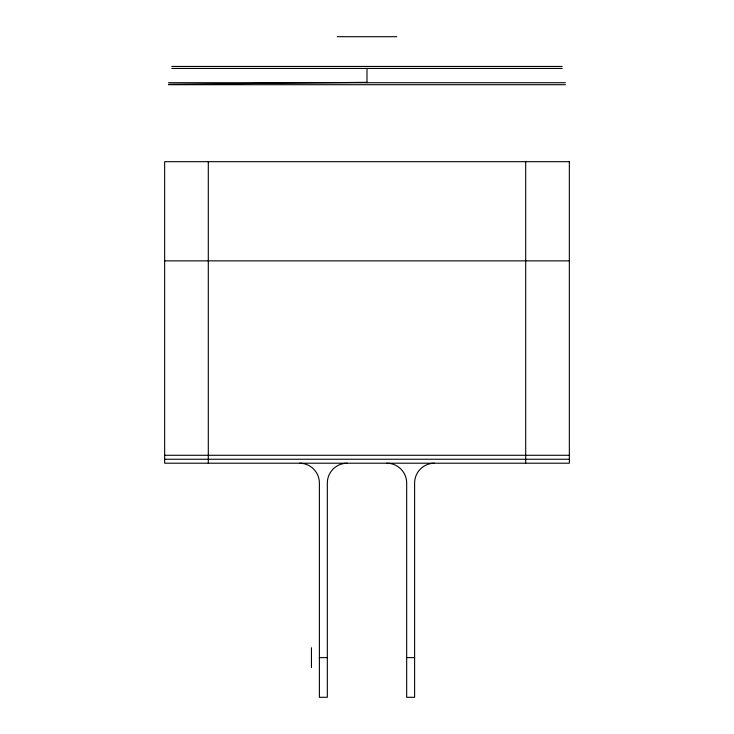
<?xml version="1.0" encoding="UTF-8"?>
<svg xmlns="http://www.w3.org/2000/svg" width="734" height="734" viewBox="0 0 734 734"><rect width="100%" height="100%" fill="white"/><g stroke="black" fill="none" stroke-linecap="round" stroke-linejoin="round"><path stroke-width="1.1" d="M168.618 84.309L367 82.327M337.245 36.7L396.755 36.7M171.793 66.455L562.207 66.455M171.793 68.436L562.207 68.436M168.618 82.722L565.382 82.722M168.618 84.704L565.382 84.704M164.655 260.864L569.345 260.864M164.655 455.282L569.345 455.282M164.655 459.245L569.345 459.245M319.391 657.627L327.327 657.627M406.673 657.627L414.609 657.627M525.7 161.682L525.7 463.209M367 68.455L367 82.713M311.455 647.709L311.455 667.545M208.3 161.682L208.3 463.209M347.164 463.209A19.836 19.836 0 0 0 327.327 483.055L327.327 697.3L319.391 697.3L319.391 483.055A19.836 19.836 0 0 0 299.555 463.209M434.445 463.209A19.836 19.836 0 0 0 414.609 483.055L414.609 697.3L406.673 697.3L406.673 483.055A19.836 19.836 0 0 0 386.836 463.209M569.345 161.682L164.655 161.682L164.655 463.209L569.345 463.209L569.345 161.682"/></g></svg>
